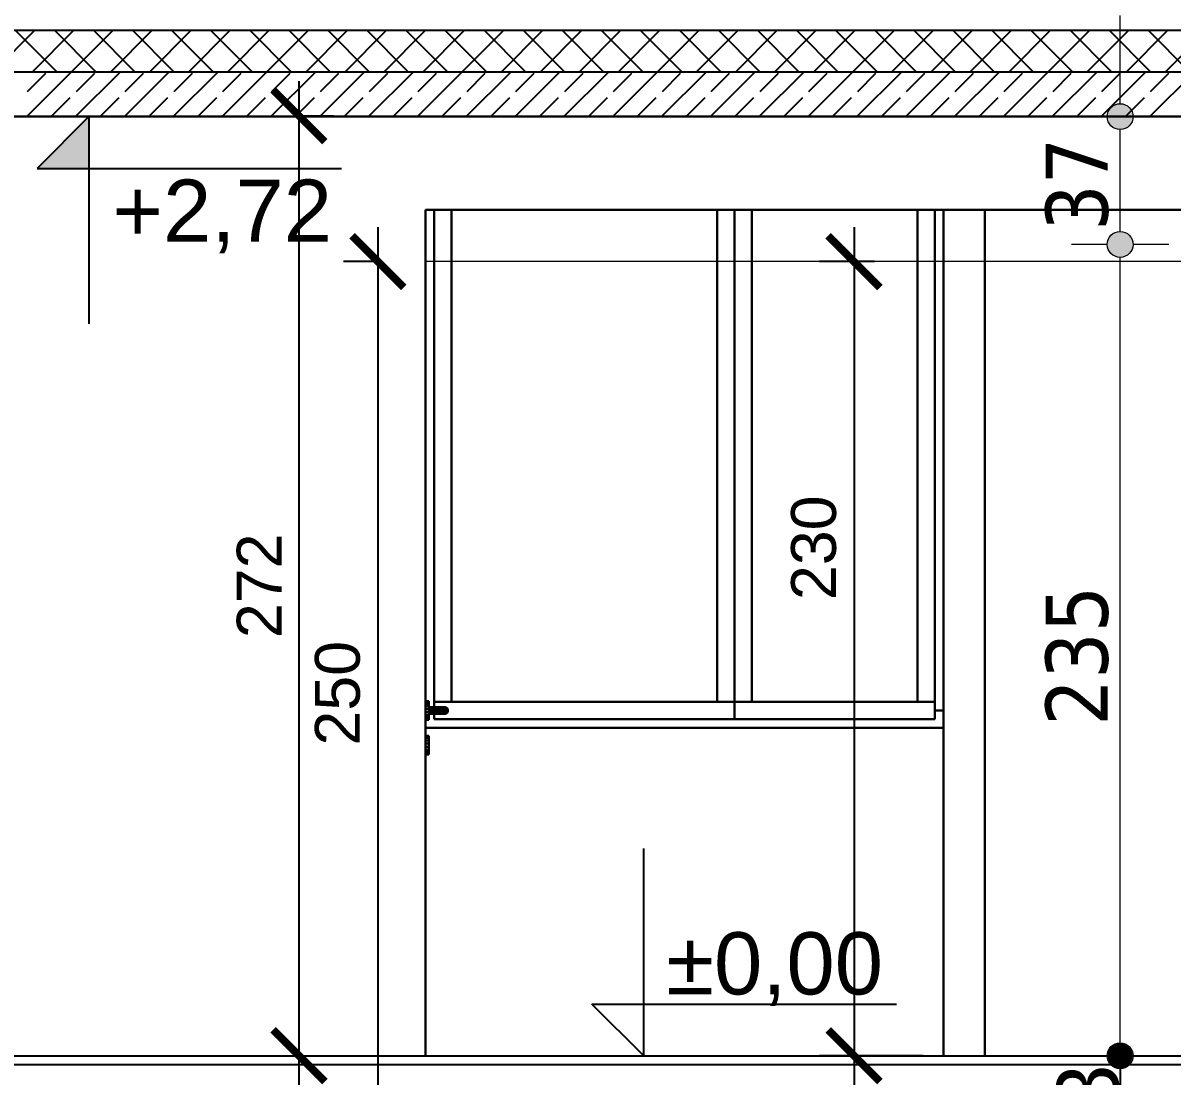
# Model space of a CAD drawing. Header units: millimetres. Extents: x 4647 to 73915, y -13612 to -8141.
# Drawn here: x 17292 to 17624.8, y -11079.4 to -10774.4 of the extents above; entities that cross this region are included whole.
import ezdxf

# ---------------------------------------------------------------- set-up
doc = ezdxf.new("R2010")
doc.units = ezdxf.units.MM
doc.layers.add('a_wymiary', color=250, linetype='Continuous', lineweight=9)
for name, color, linetype in [('Drzwi ArchiCAD', 7, 'Continuous'), ('Konstrukcja - Ściany', 7, 'Continuous'), ('Konstrukcja - Ściany zew', 7, 'Continuous'), ('Okna ArchiCADa', 7, 'Continuous'), ('Structural - Bearing', 7, 'Continuous'), ('WIDOK', 7, 'Continuous'), ('Wymiarowanie - Ogólne', 7, 'Continuous')]:
    doc.layers.add(name, color=color, linetype=linetype)
doc.styles.add('GENERATED_STYLE_2', font='tahoma.ttf')
doc.styles.add('GENERATED_STYLE_3', font='arial.ttf')
doc.styles.add('GENERATED_STYLE_4', font='arial.ttf')
doc.styles.get("Standard").update_dxf_attribs({"font": 'arial.ttf'})
doc.dimstyles.new('1-100', dxfattribs={"dimtxt": 13, "dimasz": 15, "dimexe": 10, "dimexo": 20, "dimgap": 5, "dimtad": 1, "dimdec": 1, "dimrnd": 0.5, "dimtxsty": 'Standard', "dimblk": 'ARCHTICK', "dimcen": 0.09, "dimdle": 10, "dimadec": 0, "dimazin": 0, "dimtfac": 1, "dimtdec": 1, "dimtofl": 0, "dimtmove": 0, "dimatfit": 3, "dimfxl": 10, "dimfxlon": 1, "dimtolj": 1, "dimtzin": 0, "dimarcsym": 0})

# ---------------------------------------------------------------- blocks, each defined once
blk = doc.blocks.new('ARROWHEAD_11')
at = {"linetype": 'Continuous'}
blk.add_line((0, 0), (-1, 0), dxfattribs=at)
at = {"linetype": 'Continuous', "const_width": 0.25, "flags": 128}
blk.add_lwpolyline([(-0.125, 0, 1), (0.125, 0, 1)], format="xyb", close=True, dxfattribs=at)
blk = doc.blocks.new('_ArchTick')
at = {"color": 0, "linetype": 'ByBlock', "const_width": 0.15}
blk.add_lwpolyline([(-0.5, -0.5), (0.5, 0.5)], dxfattribs=at)
blk = doc.blocks.new('*D814')
at = {"layer": 'a_wymiary', "color": 0, "lineweight": -2, "transparency": 16777216}
for p, q in [((16821.81, -11160.57), (16821.81, -10292.3)), ((16841.81, -10302.3), (16811.81, -10302.3)), ((16841.81, -11150.57), (16811.81, -11150.57))]:
    blk.add_line(p, q, dxfattribs=at)
at = {"layer": 'DEFPOINTS', "color": 0, "transparency": 16777216}
for p in [(16821.81, -10302.3), (17483.57, -10302.3), (16979.42, -11150.57)]:
    blk.add_point(p, dxfattribs=at)
at = {"layer": 'a_wymiary', "color": 0, "lineweight": -2, "transparency": 16777216, "xscale": 15, "yscale": 15, "zscale": 15}
for p, rotation in [((16821.81, -10302.3), 90), ((16821.81, -11150.57), 270)]:
    blk.add_blockref('_ArchTick', p, dxfattribs=dict(at, rotation=rotation))
at = {"layer": 'a_wymiary', "color": 0, "transparency": 16777216, "insert": (16809, -10726.43), "char_height": 13, "attachment_point": 5, "rotation": 90}
blk.add_mtext('\\A1;848,5', dxfattribs=at)
blk = doc.blocks.new('*D827')
at = {"layer": 'a_wymiary', "color": 0, "lineweight": -2, "transparency": 16777216}
for p, q in [((17631.58, -10519.88), (17631.58, -10549.88)), ((17408.55, -10559.88), (17408.55, -10529.88)), ((17641.58, -10539.88), (17398.55, -10539.88))]:
    blk.add_line(p, q, dxfattribs=at)
at = {"layer": 'DEFPOINTS', "color": 0, "transparency": 16777216}
for p in [(17631.58, -10468.57), (17408.55, -10539.88), (17408.55, -10828.57)]:
    blk.add_point(p, dxfattribs=at)
at = {"layer": 'a_wymiary', "color": 0, "lineweight": -2, "transparency": 16777216, "xscale": 15, "yscale": 15, "zscale": 15, "rotation": 180}
blk.add_blockref('_ArchTick', (17408.55, -10539.88), dxfattribs=at)
at = {"layer": 'a_wymiary', "color": 0, "lineweight": -2, "transparency": 16777216, "xscale": 15, "yscale": 15, "zscale": 15}
blk.add_blockref('_ArchTick', (17631.58, -10539.88), dxfattribs=at)
at = {"layer": 'a_wymiary', "color": 0, "transparency": 16777216, "insert": (17520.06, -10528.24), "char_height": 13, "attachment_point": 5}
blk.add_mtext('\\A1;223', dxfattribs=at)
blk = doc.blocks.new('*D833')
at = {"layer": 'a_wymiary', "color": 0, "lineweight": -2, "transparency": 16777216}
for p, q in [((17679.4, -10798.57), (17679.4, -10373.18)), ((17659.4, -10383.18), (17689.4, -10383.18)), ((17659.4, -10788.57), (17689.4, -10788.57))]:
    blk.add_line(p, q, dxfattribs=at)
at = {"layer": 'DEFPOINTS', "color": 0, "transparency": 16777216}
for p in [(17552.63, -10383.18), (17679.4, -10383.18), (17554.97, -10788.57)]:
    blk.add_point(p, dxfattribs=at)
at = {"layer": 'a_wymiary', "color": 0, "lineweight": -2, "transparency": 16777216, "xscale": 15, "yscale": 15, "zscale": 15}
for p, rotation in [((17679.4, -10383.18), 90), ((17679.4, -10788.57), 270)]:
    blk.add_blockref('_ArchTick', p, dxfattribs=dict(at, rotation=rotation))
at = {"layer": 'a_wymiary', "color": 0, "transparency": 16777216, "insert": (17666.59, -10585.87), "char_height": 13, "attachment_point": 5, "rotation": 90}
blk.add_mtext('\\A1;405,5', dxfattribs=at)
blk = doc.blocks.new('*D853')
at = {"layer": 'a_wymiary', "color": 0, "lineweight": -2, "transparency": 16777216}
for p, q in [((17371.91, -10791.33), (17371.91, -11083.57)), ((17371.91, -10801.33), (17381.91, -10801.33)), ((17371.91, -11073.57), (17381.91, -11073.57))]:
    blk.add_line(p, q, dxfattribs=at)
at = {"layer": 'DEFPOINTS', "color": 0, "transparency": 16777216}
for p in [(17356.94, -10801.33), (17356.94, -11073.57), (17371.91, -11073.57)]:
    blk.add_point(p, dxfattribs=at)
at = {"layer": 'a_wymiary', "color": 0, "lineweight": -2, "transparency": 16777216, "xscale": 15, "yscale": 15, "zscale": 15}
for p, rotation in [((17371.91, -10801.33), 90), ((17371.91, -11073.57), 270)]:
    blk.add_blockref('_ArchTick', p, dxfattribs=dict(at, rotation=rotation))
at = {"layer": 'a_wymiary', "color": 0, "transparency": 16777216, "insert": (17360.38, -10937.45), "char_height": 13, "attachment_point": 5, "rotation": 90}
blk.add_mtext('\\A1;272', dxfattribs=at)
blk = doc.blocks.new('*D854')
at = {"layer": 'a_wymiary', "color": 0, "lineweight": -2, "transparency": 16777216}
for p, q in [((17532.66, -10833.57), (17532.66, -11083.57)), ((17538.55, -10843.57), (17522.66, -10843.57)), ((17552.66, -11073.57), (17522.66, -11073.57))]:
    blk.add_line(p, q, dxfattribs=at)
at = {"layer": 'DEFPOINTS', "color": 0, "transparency": 16777216}
for p in [(17558.55, -10843.57), (17532.66, -11073.57), (17609.91, -11073.57)]:
    blk.add_point(p, dxfattribs=at)
at = {"layer": 'a_wymiary', "color": 0, "lineweight": -2, "transparency": 16777216, "xscale": 15, "yscale": 15, "zscale": 15}
for p, rotation in [((17532.66, -10843.57), 90), ((17532.66, -11073.57), 270)]:
    blk.add_blockref('_ArchTick', p, dxfattribs=dict(at, rotation=rotation))
at = {"layer": 'a_wymiary', "color": 0, "transparency": 16777216, "insert": (17521.02, -10926.43), "char_height": 13, "attachment_point": 5, "rotation": 90}
blk.add_mtext('\\A1;230', dxfattribs=at)
blk = doc.blocks.new('*D876')
at = {"layer": 'a_wymiary', "color": 0, "lineweight": -2, "transparency": 16777216}
for p, q in [((17394.76, -10833.57), (17394.76, -11103.57)), ((17394.76, -10843.57), (17384.76, -10843.57)), ((17394.76, -11093.57), (17384.76, -11093.57))]:
    blk.add_line(p, q, dxfattribs=at)
at = {"layer": 'DEFPOINTS', "color": 0, "transparency": 16777216}
for p in [(17408.55, -10843.57), (17394.76, -11093.57), (17408.55, -11093.57)]:
    blk.add_point(p, dxfattribs=at)
at = {"layer": 'a_wymiary', "color": 0, "lineweight": -2, "transparency": 16777216, "xscale": 15, "yscale": 15, "zscale": 15}
for p, rotation in [((17394.76, -10843.57), 90), ((17394.76, -11093.57), 270)]:
    blk.add_blockref('_ArchTick', p, dxfattribs=dict(at, rotation=rotation))
at = {"layer": 'a_wymiary', "color": 0, "transparency": 16777216, "insert": (17383.12, -10968.57), "char_height": 13, "attachment_point": 5, "rotation": 90}
blk.add_mtext('\\A1;250', dxfattribs=at)

msp = doc.modelspace()

# ---------------------------------------------------------------- hatches: boundary and pattern name
at = {"layer": 'Wymiarowanie - Ogólne', "linetype": 'Continuous', "lineweight": 13}
for points in [[(17613.48, -10801.57), (17613.2, -10800.13), (17612.39, -10798.92), (17611.17, -10798.1), (17609.73, -10797.82), (17608.3, -10798.1), (17607.08, -10798.92), (17606.27, -10800.13), (17605.98, -10801.57), (17606.27, -10803), (17607.08, -10804.22), (17608.3, -10805.03), (17609.73, -10805.32), (17611.17, -10805.03), (17612.39, -10804.22), (17613.2, -10803)], [(17613.48, -10801.57), (17613.2, -10800.13), (17612.39, -10798.92), (17611.17, -10798.1), (17609.73, -10797.82), (17608.3, -10798.1), (17607.08, -10798.92), (17606.27, -10800.13), (17605.98, -10801.57), (17606.27, -10803), (17607.08, -10804.22), (17608.3, -10805.03), (17609.73, -10805.32), (17611.17, -10805.03), (17612.39, -10804.22), (17613.2, -10803)], [(17613.48, -10838.57), (17613.2, -10837.13), (17612.39, -10835.92), (17611.17, -10835.1), (17609.73, -10834.82), (17608.3, -10835.1), (17607.08, -10835.92), (17606.27, -10837.13), (17605.98, -10838.57), (17606.27, -10840), (17607.08, -10841.22), (17608.3, -10842.03), (17609.73, -10842.32), (17611.17, -10842.03), (17612.39, -10841.22), (17613.2, -10840)], [(17613.48, -10838.57), (17613.2, -10837.13), (17612.39, -10835.92), (17611.17, -10835.1), (17609.73, -10834.82), (17608.3, -10835.1), (17607.08, -10835.92), (17606.27, -10837.13), (17605.98, -10838.57), (17606.27, -10840), (17607.08, -10841.22), (17608.3, -10842.03), (17609.73, -10842.32), (17611.17, -10842.03), (17612.39, -10841.22), (17613.2, -10840)], [(17613.48, -11073.57), (17613.2, -11072.13), (17612.39, -11070.92), (17611.17, -11070.1), (17609.73, -11069.82), (17608.3, -11070.1), (17607.08, -11070.92), (17606.27, -11072.13), (17605.98, -11073.57), (17606.27, -11075), (17607.08, -11076.22), (17608.3, -11077.03), (17609.73, -11077.32), (17611.17, -11077.03), (17612.39, -11076.22), (17613.2, -11075)]]:
    msp.add_hatch(color=254, dxfattribs=at).paths.add_polyline_path(points, flags=0)
at = {"layer": 'Wymiarowanie - Ogólne', "linetype": 'Continuous', "lineweight": 25}
msp.add_hatch(color=161, dxfattribs=at).paths.add_polyline_path([(17311.09, -10801.57), (17296.09, -10816.57), (17311.09, -10816.57)], flags=0)

# ---------------------------------------------------------------- linework, layer by layer
for p, q in [((17396.55, -10801.57), (17023.56, -10801.57)), ((17408.55, -10801.57), (17396.55, -10801.57)), ((17843.56, -10801.57), (17408.55, -10801.57)), ((17408.56, -10828.57), (17408.55, -10828.57)), ((17408.55, -10828.57), (17408.55, -10970.87)), ((17408.55, -10828.57), (17843.56, -10828.57)), ((17408.56, -10970.87), (17408.56, -10828.57)), ((17411.05, -10828.57), (17408.56, -10828.57)), ((17408.56, -10828.57), (17408.56, -10970.87)), ((17411.05, -10972.58), (17411.05, -10828.57)), ((17416.05, -10828.57), (17411.05, -10828.57)), ((17411.05, -10828.57), (17411.05, -10971.07)), ((17416.05, -10971.07), (17416.05, -10828.57)), ((17493.05, -10828.57), (17416.05, -10828.57)), ((17416.05, -10828.57), (17416.05, -10971.07)), ((17498.05, -10828.57), (17493.05, -10828.57)), ((17493.05, -10828.57), (17493.05, -10971.07)), ((17493.05, -10971.07), (17493.05, -10828.57)), ((17498.05, -10971.07), (17498.05, -10828.57)), ((17503.05, -10828.57), (17498.05, -10828.57)), ((17498.05, -10828.57), (17498.05, -10971.07)), ((17503.05, -10971.07), (17503.05, -10828.57)), ((17503.05, -10828.57), (17503.05, -10971.07)), ((17551.05, -10828.57), (17503.05, -10828.57)), ((17556.05, -10828.57), (17551.05, -10828.57)), ((17551.05, -10828.57), (17551.05, -10971.07)), ((17551.05, -10971.07), (17551.05, -10828.57)), ((17558.55, -10828.57), (17556.05, -10828.57)), ((17556.05, -10828.57), (17556.05, -10973.57)), ((17556.05, -10971.07), (17556.05, -10828.57)), ((17570.55, -10828.57), (17558.55, -10828.57)), ((17558.55, -10828.57), (17558.55, -11073.57)), ((17558.55, -10973.57), (17558.55, -10828.57)), ((17570.55, -11073.57), (17570.55, -10828.57)), ((17661.43, -10828.57), (17570.55, -10828.57)), ((17570.55, -10828.57), (17570.55, -11073.57)), ((17408.55, -10970.87), (17408.56, -10970.87)), ((17408.56, -10970.87), (17408.55, -10970.87)), ((17408.55, -10970.87), (17408.55, -10971.03)), ((17408.56, -10970.87), (17408.55, -10970.87)), ((17408.55, -10971.03), (17408.56, -10971.03)), ((17408.56, -10971.03), (17408.55, -10971.03)), ((17408.55, -10971.03), (17408.55, -10971.5)), ((17408.55, -10971.5), (17408.56, -10971.5)), ((17408.56, -10971.5), (17408.55, -10971.5)), ((17408.55, -10971.5), (17408.55, -10972.22)), ((17408.56, -10970.87), (17409.55, -10970.87)), ((17409.54, -10970.87), (17408.56, -10970.87)), ((17408.56, -10970.87), (17408.56, -10971.03)), ((17408.56, -10971.03), (17408.56, -10970.87)), ((17409.54, -10971.03), (17408.56, -10971.03)), ((17408.56, -10971.03), (17408.56, -10971.5)), ((17408.56, -10971.03), (17409.54, -10971.03)), ((17408.56, -10971.5), (17408.56, -10971.03)), ((17408.56, -10971.5), (17409.54, -10971.5)), ((17409.54, -10971.5), (17408.56, -10971.5)), ((17408.56, -10971.5), (17408.56, -10972.22)), ((17408.56, -10972.22), (17408.56, -10971.5)), ((17409.55, -10970.87), (17409.54, -10970.87)), ((17409.54, -10970.87), (17409.54, -10971.03)), ((17409.54, -10971.03), (17409.54, -10970.87)), ((17409.54, -10971.03), (17409.55, -10971.03)), ((17409.54, -10971.5), (17409.54, -10971.03)), ((17409.55, -10971.03), (17409.54, -10971.03)), ((17409.54, -10971.03), (17409.54, -10971.5)), ((17409.55, -10971.5), (17409.54, -10971.5)), ((17409.54, -10971.5), (17409.54, -10972.22)), ((17409.54, -10972.22), (17409.54, -10971.5)), ((17409.54, -10971.5), (17409.55, -10971.5)), ((17409.55, -10970.87), (17409.55, -10972.58)), ((17409.55, -10971.03), (17409.55, -10970.87)), ((17409.55, -10971.5), (17409.55, -10971.03)), ((17409.55, -10972.22), (17409.55, -10971.5)), ((17411.05, -10971.07), (17416.05, -10971.07)), ((17416.05, -10971.07), (17411.05, -10971.07)), ((17411.05, -10971.07), (17411.05, -10972.58)), ((17493.05, -10971.07), (17416.05, -10971.07)), ((17416.05, -10971.07), (17493.05, -10971.07)), ((17493.05, -10971.07), (17498.05, -10971.07)), ((17498.05, -10971.07), (17493.05, -10971.07)), ((17498.05, -10976.07), (17498.05, -10971.07)), ((17498.05, -10971.07), (17503.05, -10971.07)), ((17498.05, -10971.07), (17498.05, -10976.07)), ((17503.05, -10971.07), (17498.05, -10971.07)), ((17551.05, -10971.07), (17503.05, -10971.07)), ((17503.05, -10971.07), (17551.05, -10971.07)), ((17551.05, -10971.07), (17556.05, -10971.07)), ((17556.05, -10971.07), (17551.05, -10971.07)), ((17556.05, -10976.07), (17556.05, -10971.07)), ((17408.55, -10972.22), (17408.56, -10972.22)), ((17408.56, -10972.22), (17408.55, -10972.22)), ((17408.55, -10972.22), (17408.55, -10973.1)), ((17408.55, -10973.1), (17408.56, -10973.1)), ((17408.56, -10973.1), (17408.55, -10973.1)), ((17408.55, -10973.1), (17408.55, -10974.04)), ((17408.55, -10974.04), (17408.56, -10974.04)), ((17408.56, -10974.04), (17408.55, -10974.04)), ((17408.55, -10974.04), (17408.55, -10974.92)), ((17408.55, -10974.92), (17408.56, -10974.92)), ((17408.56, -10974.92), (17408.55, -10974.92)), ((17408.55, -10974.92), (17408.55, -10975.64)), ((17408.56, -10972.22), (17409.54, -10972.22)), ((17409.54, -10972.22), (17408.56, -10972.22)), ((17408.56, -10972.22), (17408.56, -10973.1)), ((17408.56, -10973.1), (17408.56, -10972.22)), ((17409.54, -10973.1), (17408.56, -10973.1)), ((17408.56, -10973.1), (17408.56, -10974.04)), ((17408.56, -10973.1), (17409.54, -10973.1)), ((17408.56, -10974.04), (17408.56, -10973.1)), ((17408.56, -10974.04), (17409.54, -10974.04)), ((17409.54, -10974.04), (17408.56, -10974.04)), ((17408.56, -10974.04), (17408.56, -10974.92)), ((17408.56, -10974.92), (17408.56, -10974.04)), ((17409.54, -10974.92), (17408.56, -10974.92)), ((17408.56, -10974.92), (17408.56, -10975.64)), ((17408.56, -10974.92), (17409.54, -10974.92)), ((17408.56, -10975.64), (17408.56, -10974.92)), ((17409.54, -10972.22), (17409.55, -10972.22)), ((17409.55, -10972.22), (17409.54, -10972.22)), ((17409.54, -10972.22), (17409.54, -10973.1)), ((17409.54, -10973.1), (17409.54, -10972.22)), ((17409.54, -10974.04), (17409.54, -10973.1)), ((17409.54, -10973.1), (17409.55, -10973.1)), ((17409.55, -10973.1), (17409.54, -10973.1)), ((17409.54, -10973.1), (17409.54, -10974.04)), ((17409.54, -10974.04), (17409.55, -10974.04)), ((17409.55, -10974.04), (17409.54, -10974.04)), ((17409.54, -10974.04), (17409.54, -10974.92)), ((17409.54, -10974.92), (17409.54, -10974.04)), ((17409.55, -10974.92), (17409.54, -10974.92)), ((17409.54, -10974.92), (17409.54, -10975.64)), ((17409.54, -10975.64), (17409.54, -10974.92)), ((17409.54, -10974.92), (17409.55, -10974.92)), ((17409.55, -10973.1), (17409.55, -10972.22)), ((17409.55, -10972.58), (17411.05, -10972.58)), ((17409.55, -10972.58), (17409.55, -10972.7)), ((17412.58, -10972.58), (17409.55, -10972.58)), ((17409.55, -10972.7), (17412.62, -10972.7)), ((17409.55, -10972.7), (17409.55, -10972.93)), ((17412.62, -10972.7), (17409.55, -10972.7)), ((17409.55, -10972.93), (17412.65, -10972.93)), ((17409.55, -10972.93), (17409.55, -10973.23)), ((17412.65, -10972.93), (17409.55, -10972.93)), ((17409.55, -10974.04), (17409.55, -10973.1)), ((17409.55, -10973.23), (17412.68, -10973.23)), ((17409.55, -10973.23), (17409.55, -10973.57)), ((17412.68, -10973.23), (17409.55, -10973.23)), ((17409.55, -10973.57), (17409.55, -10973.91)), ((17412.68, -10973.57), (17409.55, -10973.57)), ((17409.55, -10973.57), (17412.68, -10973.57)), ((17409.55, -10973.91), (17409.55, -10974.21)), ((17412.68, -10973.91), (17409.55, -10973.91)), ((17409.55, -10973.91), (17412.68, -10973.91)), ((17409.55, -10974.92), (17409.55, -10974.04)), ((17409.55, -10974.21), (17412.65, -10974.21)), ((17409.55, -10974.21), (17409.55, -10974.43)), ((17412.65, -10974.21), (17409.55, -10974.21)), ((17409.55, -10974.43), (17409.55, -10974.55)), ((17412.62, -10974.43), (17409.55, -10974.43)), ((17409.55, -10974.43), (17412.62, -10974.43)), ((17411.05, -10974.55), (17409.55, -10974.55)), ((17409.55, -10974.55), (17409.55, -10976.27)), ((17409.55, -10974.55), (17412.58, -10974.55)), ((17409.55, -10975.64), (17409.55, -10974.92)), ((17411.05, -10972.58), (17414.23, -10972.58)), ((17411.05, -10976.07), (17411.05, -10974.55)), ((17414.23, -10974.55), (17411.05, -10974.55)), ((17411.05, -10974.55), (17411.05, -10976.07)), ((17412.62, -10972.7), (17412.58, -10972.58)), ((17412.58, -10972.58), (17412.62, -10972.7)), ((17413.39, -10972.58), (17412.58, -10972.58)), ((17412.58, -10974.55), (17412.62, -10974.43)), ((17412.62, -10974.43), (17412.58, -10974.55)), ((17412.58, -10974.55), (17413.39, -10974.55)), ((17412.62, -10972.7), (17412.65, -10972.93)), ((17413.56, -10972.7), (17412.62, -10972.7)), ((17412.65, -10972.93), (17412.62, -10972.7)), ((17412.62, -10972.7), (17413.56, -10972.7)), ((17412.62, -10974.43), (17412.65, -10974.21)), ((17412.65, -10974.21), (17412.62, -10974.43)), ((17413.56, -10974.43), (17412.62, -10974.43)), ((17412.62, -10974.43), (17413.56, -10974.43)), ((17412.65, -10972.93), (17413.7, -10972.93)), ((17412.68, -10973.23), (17412.65, -10972.93)), ((17412.65, -10972.93), (17412.68, -10973.23)), ((17413.7, -10972.93), (17412.65, -10972.93)), ((17412.65, -10974.21), (17412.68, -10973.91)), ((17412.68, -10973.91), (17412.65, -10974.21)), ((17412.65, -10974.21), (17413.7, -10974.21)), ((17413.7, -10974.21), (17412.65, -10974.21)), ((17412.68, -10973.57), (17412.68, -10973.23)), ((17412.68, -10973.23), (17413.79, -10973.23)), ((17412.68, -10973.23), (17412.68, -10973.57)), ((17413.79, -10973.23), (17412.68, -10973.23)), ((17412.68, -10973.57), (17412.68, -10973.91)), ((17413.82, -10973.57), (17412.68, -10973.57)), ((17412.68, -10973.91), (17412.68, -10973.57)), ((17412.68, -10973.57), (17413.82, -10973.57)), ((17412.68, -10973.91), (17413.79, -10973.91)), ((17413.79, -10973.91), (17412.68, -10973.91)), ((17413.39, -10972.58), (17413.56, -10972.7)), ((17414.01, -10972.58), (17413.39, -10972.58)), ((17413.56, -10972.7), (17413.39, -10972.58)), ((17413.39, -10974.55), (17413.56, -10974.43)), ((17413.56, -10974.43), (17413.39, -10974.55)), ((17413.39, -10974.55), (17414.01, -10974.55)), ((17413.7, -10972.93), (17413.56, -10972.7)), ((17413.56, -10972.7), (17414.3, -10972.7)), ((17413.56, -10972.7), (17413.7, -10972.93)), ((17414.3, -10972.7), (17413.56, -10972.7)), ((17413.56, -10974.43), (17413.7, -10974.21)), ((17413.7, -10974.21), (17413.56, -10974.43)), ((17414.3, -10974.43), (17413.56, -10974.43)), ((17413.56, -10974.43), (17414.3, -10974.43)), ((17413.7, -10972.93), (17414.54, -10972.93)), ((17413.79, -10973.23), (17413.7, -10972.93)), ((17413.7, -10972.93), (17413.79, -10973.23)), ((17414.54, -10972.93), (17413.7, -10972.93)), ((17413.7, -10974.21), (17413.79, -10973.91)), ((17413.79, -10973.91), (17413.7, -10974.21)), ((17413.7, -10974.21), (17414.54, -10974.21)), ((17414.54, -10974.21), (17413.7, -10974.21)), ((17413.79, -10973.23), (17413.82, -10973.57)), ((17414.69, -10973.23), (17413.79, -10973.23)), ((17413.82, -10973.57), (17413.79, -10973.23)), ((17413.79, -10973.23), (17414.69, -10973.23)), ((17413.79, -10973.91), (17413.82, -10973.57)), ((17413.82, -10973.57), (17413.79, -10973.91)), ((17413.79, -10973.91), (17414.69, -10973.91)), ((17414.69, -10973.91), (17413.79, -10973.91)), ((17414.75, -10973.57), (17413.82, -10973.57)), ((17413.82, -10973.57), (17414.75, -10973.57)), ((17414.3, -10972.7), (17414.01, -10972.58)), ((17414.01, -10972.58), (17414.3, -10972.7)), ((17414.23, -10972.58), (17414.01, -10972.58)), ((17414.01, -10974.55), (17414.3, -10974.43)), ((17414.3, -10974.43), (17414.01, -10974.55)), ((17414.01, -10974.55), (17414.23, -10974.55)), ((17414.23, -10972.58), (17414.55, -10972.7)), ((17414.55, -10972.7), (17414.23, -10972.58)), ((17414.55, -10974.43), (17414.23, -10974.55)), ((17414.23, -10974.55), (17414.55, -10974.43)), ((17414.54, -10972.93), (17414.3, -10972.7)), ((17414.3, -10972.7), (17414.55, -10972.7)), ((17414.3, -10972.7), (17414.54, -10972.93)), ((17414.55, -10972.7), (17414.3, -10972.7)), ((17414.54, -10974.21), (17414.3, -10974.43)), ((17414.3, -10974.43), (17414.54, -10974.21)), ((17414.3, -10974.43), (17414.55, -10974.43)), ((17414.55, -10974.43), (17414.3, -10974.43)), ((17414.69, -10973.23), (17414.54, -10972.93)), ((17414.54, -10972.93), (17414.82, -10972.93)), ((17414.54, -10972.93), (17414.69, -10973.23)), ((17414.82, -10972.93), (17414.54, -10972.93)), ((17414.54, -10974.21), (17414.69, -10973.91)), ((17414.69, -10973.91), (17414.54, -10974.21)), ((17414.82, -10974.21), (17414.54, -10974.21)), ((17414.54, -10974.21), (17414.82, -10974.21)), ((17414.55, -10972.7), (17414.82, -10972.93)), ((17414.82, -10972.93), (17414.55, -10972.7)), ((17414.82, -10974.21), (17414.55, -10974.43)), ((17414.55, -10974.43), (17414.82, -10974.21)), ((17414.75, -10973.57), (17414.69, -10973.23)), ((17414.69, -10973.23), (17414.75, -10973.57)), ((17414.99, -10973.23), (17414.69, -10973.23)), ((17414.69, -10973.23), (17414.99, -10973.23)), ((17414.69, -10973.91), (17414.75, -10973.57)), ((17414.75, -10973.57), (17414.69, -10973.91)), ((17414.69, -10973.91), (17414.99, -10973.91)), ((17414.99, -10973.91), (17414.69, -10973.91)), ((17415.05, -10973.57), (17414.75, -10973.57)), ((17414.75, -10973.57), (17415.05, -10973.57)), ((17414.82, -10972.93), (17414.99, -10973.23)), ((17414.99, -10973.23), (17414.82, -10972.93)), ((17414.99, -10973.91), (17414.82, -10974.21)), ((17414.82, -10974.21), (17414.99, -10973.91)), ((17414.99, -10973.23), (17415.05, -10973.57)), ((17415.05, -10973.57), (17414.99, -10973.23)), ((17415.05, -10973.57), (17414.99, -10973.91)), ((17414.99, -10973.91), (17415.05, -10973.57)), ((17556.05, -10973.57), (17558.55, -10973.57)), ((17558.55, -10973.57), (17556.05, -10973.57)), ((17556.05, -10973.57), (17556.05, -10976.07)), ((17558.55, -10978.57), (17558.55, -10973.57)), ((17408.55, -10975.64), (17408.56, -10975.64)), ((17408.56, -10975.64), (17408.55, -10975.64)), ((17408.55, -10975.64), (17408.55, -10976.11)), ((17408.56, -10976.11), (17408.55, -10976.11)), ((17408.55, -10976.11), (17408.55, -10976.27)), ((17408.55, -10976.11), (17408.56, -10976.11)), ((17408.56, -10976.27), (17408.55, -10976.27)), ((17408.55, -10976.27), (17408.55, -10980.87)), ((17408.55, -10976.27), (17408.56, -10976.27)), ((17408.56, -10976.27), (17408.55, -10976.27)), ((17408.56, -10975.64), (17409.54, -10975.64)), ((17409.54, -10975.64), (17408.56, -10975.64)), ((17408.56, -10975.64), (17408.56, -10976.11)), ((17408.56, -10976.11), (17408.56, -10975.64)), ((17408.56, -10976.27), (17408.56, -10976.11)), ((17408.56, -10976.11), (17409.54, -10976.11)), ((17409.54, -10976.11), (17408.56, -10976.11)), ((17408.56, -10976.11), (17408.56, -10976.27)), ((17408.56, -10980.87), (17408.56, -10976.27)), ((17408.56, -10980.87), (17408.56, -10976.27)), ((17408.56, -10976.27), (17408.56, -10978.57)), ((17409.55, -10976.27), (17408.56, -10976.27)), ((17408.56, -10976.27), (17409.54, -10976.27)), ((17409.54, -10975.64), (17409.55, -10975.64)), ((17409.55, -10975.64), (17409.54, -10975.64)), ((17409.54, -10975.64), (17409.54, -10976.11)), ((17409.54, -10976.11), (17409.54, -10975.64)), ((17409.54, -10976.11), (17409.55, -10976.11)), ((17409.55, -10976.11), (17409.54, -10976.11)), ((17409.54, -10976.11), (17409.54, -10976.27)), ((17409.54, -10976.27), (17409.54, -10976.11)), ((17409.54, -10976.27), (17409.55, -10976.27)), ((17409.55, -10976.11), (17409.55, -10975.64)), ((17409.55, -10976.27), (17409.55, -10976.11)), ((17556.05, -10976.07), (17411.05, -10976.07)), ((17411.05, -10976.07), (17498.05, -10976.07)), ((17498.05, -10976.07), (17556.05, -10976.07)), ((17408.55, -10980.87), (17408.56, -10980.87)), ((17408.55, -10980.87), (17408.55, -10981.03)), ((17408.56, -10980.87), (17408.55, -10980.87)), ((17408.56, -10980.87), (17408.55, -10980.87)), ((17408.55, -10981.03), (17408.56, -10981.03)), ((17408.55, -10981.03), (17408.55, -10981.5)), ((17408.56, -10981.03), (17408.55, -10981.03)), ((17408.55, -10981.5), (17408.56, -10981.5)), ((17408.55, -10981.5), (17408.55, -10982.22)), ((17408.56, -10981.5), (17408.55, -10981.5)), ((17558.55, -10978.57), (17408.56, -10978.57)), ((17408.56, -10978.57), (17408.56, -10980.87)), ((17408.56, -10978.57), (17558.55, -10978.57)), ((17408.56, -10980.87), (17409.55, -10980.87)), ((17408.56, -10980.87), (17408.56, -10981.03)), ((17409.54, -10980.87), (17408.56, -10980.87)), ((17408.56, -10981.03), (17408.56, -10980.87)), ((17408.56, -10981.03), (17409.54, -10981.03)), ((17408.56, -10981.03), (17408.56, -10981.5)), ((17409.54, -10981.03), (17408.56, -10981.03)), ((17408.56, -10981.5), (17408.56, -10981.03)), ((17408.56, -10981.5), (17409.54, -10981.5)), ((17408.56, -10981.5), (17408.56, -10982.22)), ((17409.54, -10981.5), (17408.56, -10981.5)), ((17408.56, -10982.22), (17408.56, -10981.5)), ((17409.54, -10980.87), (17409.54, -10981.03)), ((17409.55, -10980.87), (17409.54, -10980.87)), ((17409.54, -10981.03), (17409.54, -10980.87)), ((17409.54, -10981.03), (17409.55, -10981.03)), ((17409.54, -10981.5), (17409.54, -10981.03)), ((17409.54, -10981.03), (17409.54, -10981.5)), ((17409.55, -10981.03), (17409.54, -10981.03)), ((17409.54, -10981.5), (17409.54, -10982.22)), ((17409.55, -10981.5), (17409.54, -10981.5)), ((17409.54, -10982.22), (17409.54, -10981.5)), ((17409.54, -10981.5), (17409.55, -10981.5)), ((17409.55, -10980.87), (17409.55, -10982.93)), ((17409.55, -10981.03), (17409.55, -10980.87)), ((17409.55, -10981.5), (17409.55, -10981.03)), ((17409.55, -10982.22), (17409.55, -10981.5)), ((17558.55, -11073.57), (17558.55, -10978.57)), ((17408.55, -10982.22), (17408.56, -10982.22)), ((17408.55, -10982.22), (17408.55, -10983.1)), ((17408.56, -10982.22), (17408.55, -10982.22)), ((17408.55, -10983.1), (17408.56, -10983.1)), ((17408.55, -10983.1), (17408.55, -10984.04)), ((17408.56, -10983.1), (17408.55, -10983.1)), ((17408.55, -10984.04), (17408.55, -10984.92)), ((17408.56, -10984.04), (17408.55, -10984.04)), ((17408.55, -10984.04), (17408.56, -10984.04)), ((17408.55, -10984.92), (17408.55, -10985.64)), ((17408.56, -10984.92), (17408.55, -10984.92)), ((17408.55, -10984.92), (17408.56, -10984.92)), ((17408.56, -10982.22), (17409.54, -10982.22)), ((17408.56, -10982.22), (17408.56, -10983.1)), ((17409.54, -10982.22), (17408.56, -10982.22)), ((17408.56, -10983.1), (17408.56, -10982.22)), ((17408.56, -10983.1), (17409.54, -10983.1)), ((17408.56, -10983.1), (17408.56, -10984.04)), ((17409.54, -10983.1), (17408.56, -10983.1)), ((17408.56, -10984.04), (17408.56, -10983.1)), ((17408.56, -10984.92), (17408.56, -10984.04)), ((17408.56, -10984.04), (17408.56, -10984.92)), ((17409.54, -10984.04), (17408.56, -10984.04)), ((17408.56, -10984.04), (17409.54, -10984.04)), ((17408.56, -10984.92), (17408.56, -10985.64)), ((17409.54, -10984.92), (17408.56, -10984.92)), ((17408.56, -10985.64), (17408.56, -10984.92)), ((17408.56, -10984.92), (17409.54, -10984.92)), ((17409.54, -10982.22), (17409.55, -10982.22)), ((17409.54, -10983.1), (17409.54, -10982.22)), ((17409.54, -10982.22), (17409.54, -10983.1)), ((17409.55, -10982.22), (17409.54, -10982.22)), ((17409.54, -10983.1), (17409.54, -10984.04)), ((17409.55, -10983.1), (17409.54, -10983.1)), ((17409.54, -10983.1), (17409.55, -10983.1)), ((17409.54, -10984.04), (17409.54, -10983.1)), ((17409.54, -10984.04), (17409.54, -10984.92)), ((17409.55, -10984.04), (17409.54, -10984.04)), ((17409.54, -10984.04), (17409.55, -10984.04)), ((17409.54, -10984.92), (17409.54, -10984.04)), ((17409.54, -10984.92), (17409.54, -10985.64)), ((17409.55, -10984.92), (17409.54, -10984.92)), ((17409.54, -10985.64), (17409.54, -10984.92)), ((17409.54, -10984.92), (17409.55, -10984.92)), ((17409.55, -10983.1), (17409.55, -10982.22)), ((17409.55, -10982.93), (17409.55, -10983.13)), ((17409.55, -10984.04), (17409.55, -10983.1)), ((17409.55, -10983.13), (17409.55, -10986.27)), ((17409.55, -10984.92), (17409.55, -10984.04)), ((17409.55, -10985.64), (17409.55, -10984.92)), ((17408.55, -10985.64), (17408.55, -10986.11)), ((17408.56, -10985.64), (17408.55, -10985.64)), ((17408.55, -10985.64), (17408.56, -10985.64)), ((17408.55, -10986.11), (17408.56, -10986.11)), ((17408.55, -10986.11), (17408.55, -10986.27)), ((17408.56, -10986.11), (17408.55, -10986.11)), ((17408.55, -10986.27), (17408.55, -11073.57)), ((17408.56, -10986.27), (17408.55, -10986.27)), ((17408.55, -10986.27), (17408.56, -10986.27)), ((17408.56, -10986.27), (17408.55, -10986.27)), ((17408.56, -10985.64), (17408.56, -10986.11)), ((17409.54, -10985.64), (17408.56, -10985.64)), ((17408.56, -10985.64), (17409.54, -10985.64)), ((17408.56, -10986.11), (17408.56, -10985.64)), ((17408.56, -10986.11), (17409.54, -10986.11)), ((17408.56, -10986.11), (17408.56, -10986.27)), ((17409.54, -10986.11), (17408.56, -10986.11)), ((17408.56, -10986.27), (17408.56, -10986.11)), ((17409.55, -10986.27), (17408.56, -10986.27)), ((17408.56, -10986.27), (17408.56, -11073.57)), ((17408.56, -11073.57), (17408.56, -10986.27)), ((17408.56, -11073.57), (17408.56, -10986.27)), ((17408.56, -10986.27), (17409.54, -10986.27)), ((17409.54, -10985.64), (17409.54, -10986.11)), ((17409.55, -10985.64), (17409.54, -10985.64)), ((17409.54, -10985.64), (17409.55, -10985.64)), ((17409.54, -10986.11), (17409.54, -10985.64)), ((17409.54, -10986.11), (17409.54, -10986.27)), ((17409.55, -10986.11), (17409.54, -10986.11)), ((17409.54, -10986.11), (17409.55, -10986.11)), ((17409.54, -10986.27), (17409.54, -10986.11)), ((17409.54, -10986.27), (17409.55, -10986.27)), ((17409.55, -10986.11), (17409.55, -10985.64)), ((17409.55, -10986.27), (17409.55, -10986.11)), ((17023.56, -11073.57), (17396.55, -11073.57)), ((17396.55, -11073.57), (17408.55, -11073.57)), ((17408.55, -11073.57), (17408.56, -11073.57)), ((17408.56, -11073.57), (17558.55, -11073.57)), ((17558.55, -11073.57), (17570.55, -11073.57)), ((17570.55, -11073.57), (17632.67, -11073.57))]:
    msp.add_line(p, q)
at = {"layer": 'Drzwi ArchiCAD', "color": 9, "lineweight": 13}
for p, q in [((17409.54, -10970.87), (17408.56, -10970.87)), ((17409.55, -10970.87), (17409.54, -10970.87)), ((17409.55, -10970.87), (17409.55, -10971.03)), ((17409.55, -10971.03), (17409.55, -10971.5)), ((17409.55, -10971.5), (17409.55, -10972.22)), ((17409.55, -10972.22), (17409.55, -10973.1)), ((17409.55, -10972.58), (17412.58, -10972.58)), ((17409.55, -10973.1), (17409.55, -10974.04)), ((17409.55, -10974.04), (17409.55, -10974.92)), ((17409.55, -10974.55), (17412.58, -10974.55)), ((17409.55, -10974.92), (17409.55, -10975.64)), ((17412.58, -10972.58), (17413.39, -10972.58)), ((17412.58, -10974.55), (17413.39, -10974.55)), ((17413.39, -10972.58), (17414.01, -10972.58)), ((17413.39, -10974.55), (17414.01, -10974.55)), ((17413.56, -10972.7), (17413.7, -10972.93)), ((17413.7, -10974.21), (17413.56, -10974.43)), ((17413.7, -10972.93), (17413.79, -10973.23)), ((17413.79, -10973.91), (17413.7, -10974.21)), ((17413.79, -10973.23), (17413.82, -10973.57)), ((17413.82, -10973.57), (17413.79, -10973.91)), ((17414.01, -10972.58), (17414.23, -10972.58)), ((17414.01, -10974.55), (17414.23, -10974.55)), ((17414.23, -10972.58), (17414.55, -10972.7)), ((17414.55, -10974.43), (17414.23, -10974.55)), ((17414.3, -10972.7), (17414.54, -10972.93)), ((17414.54, -10974.21), (17414.3, -10974.43)), ((17414.54, -10972.93), (17414.69, -10973.23)), ((17414.69, -10973.91), (17414.54, -10974.21)), ((17414.55, -10972.7), (17414.82, -10972.93)), ((17414.82, -10974.21), (17414.55, -10974.43)), ((17414.69, -10973.23), (17414.75, -10973.57)), ((17414.75, -10973.57), (17414.69, -10973.91)), ((17414.82, -10972.93), (17414.99, -10973.23)), ((17414.99, -10973.91), (17414.82, -10974.21)), ((17414.99, -10973.23), (17415.05, -10973.57)), ((17415.05, -10973.57), (17414.99, -10973.91)), ((17409.54, -10976.27), (17408.56, -10976.27)), ((17409.55, -10976.27), (17409.54, -10976.27)), ((17409.55, -10975.64), (17409.55, -10976.11)), ((17409.55, -10976.11), (17409.55, -10976.27)), ((17409.54, -10980.87), (17408.56, -10980.87)), ((17409.55, -10980.87), (17409.54, -10980.87)), ((17409.55, -10980.87), (17409.55, -10981.03)), ((17409.55, -10981.03), (17409.55, -10981.5)), ((17409.55, -10981.5), (17409.55, -10982.22)), ((17409.55, -10982.22), (17409.55, -10983.1)), ((17409.55, -10983.1), (17409.55, -10984.04)), ((17409.55, -10984.04), (17409.55, -10984.92)), ((17409.55, -10984.92), (17409.55, -10985.64)), ((17409.54, -10986.27), (17408.56, -10986.27)), ((17409.55, -10986.27), (17409.54, -10986.27)), ((17409.55, -10985.64), (17409.55, -10986.11)), ((17409.55, -10986.11), (17409.55, -10986.27))]:
    msp.add_line(p, q, dxfattribs=at)
at = {"layer": 'Konstrukcja - Ściany', "color": 251, "lineweight": 15}
msp.add_line((17408.56, -10970.87), (17408.56, -10828.57), dxfattribs=at)
at = {"layer": 'Konstrukcja - Ściany zew', "color": 251, "lineweight": 15}
for p, q in [((17408.55, -10828.57), (17408.55, -11073.57)), ((17558.55, -10828.57), (17558.55, -11073.57))]:
    msp.add_line(p, q, dxfattribs=at)
at = {"layer": 'Okna ArchiCADa', "color": 30, "lineweight": 18}
for p, q in [((17411.05, -10828.57), (17411.05, -10971.07)), ((17416.05, -10971.07), (17416.05, -10828.57)), ((17493.05, -10828.57), (17493.05, -10971.07)), ((17498.05, -10828.57), (17498.05, -10971.07)), ((17503.05, -10971.07), (17503.05, -10828.57)), ((17551.05, -10828.57), (17551.05, -10971.07)), ((17556.05, -10971.07), (17556.05, -10828.57)), ((17411.05, -10971.07), (17411.05, -10972.58)), ((17493.05, -10971.07), (17416.05, -10971.07)), ((17498.05, -10971.07), (17498.05, -10976.07)), ((17551.05, -10971.07), (17503.05, -10971.07)), ((17556.05, -10976.07), (17556.05, -10971.07)), ((17411.05, -10974.55), (17411.05, -10976.07)), ((17411.05, -10976.07), (17498.05, -10976.07)), ((17498.05, -10976.07), (17556.05, -10976.07))]:
    msp.add_line(p, q, dxfattribs=at)
at = {"layer": 'Okna ArchiCADa', "color": 251, "lineweight": 15}
msp.add_line((17408.56, -10978.57), (17558.55, -10978.57), dxfattribs=at)
at = {"layer": 'Structural - Bearing', "color": 132, "lineweight": 20}
msp.add_line((17843.56, -10843.57), (17408.55, -10843.57), dxfattribs=at)
at = {"layer": 'WIDOK'}
for p, q in [((17023.56, -10776.57), (17943.56, -10776.57)), ((17023.56, -10776.57), (17943.56, -10776.57)), ((17023.56, -10788.57), (17943.56, -10788.57)), ((17023.56, -10788.57), (17943.56, -10788.57)), ((17023.56, -10801.57), (17943.56, -10801.57)), ((17023.56, -11073.57), (17943.56, -11073.57)), ((17023.56, -11076.07), (17943.56, -11076.07)), ((17023.56, -11076.07), (17943.56, -11076.07))]:
    msp.add_line(p, q, dxfattribs=at)
at = {"layer": 'WIDOK', "linetype": 'Continuous'}
for p, q in [((17283.44, -10788.57), (17295.44, -10776.57)), ((17301.75, -10788.57), (17289.75, -10776.57)), ((17294.75, -10788.57), (17306.75, -10776.57)), ((17313.06, -10788.57), (17301.06, -10776.57)), ((17306.07, -10788.57), (17318.07, -10776.57)), ((17324.38, -10788.57), (17312.38, -10776.57)), ((17317.38, -10788.57), (17329.38, -10776.57)), ((17335.69, -10788.57), (17323.69, -10776.57)), ((17328.69, -10788.57), (17340.69, -10776.57)), ((17347.01, -10788.57), (17335.01, -10776.57)), ((17340.01, -10788.57), (17352.01, -10776.57)), ((17358.32, -10788.57), (17346.32, -10776.57)), ((17351.32, -10788.57), (17363.32, -10776.57)), ((17369.63, -10788.57), (17357.63, -10776.57)), ((17362.63, -10788.57), (17374.63, -10776.57)), ((17380.95, -10788.57), (17368.95, -10776.57)), ((17373.95, -10788.57), (17385.95, -10776.57)), ((17392.26, -10788.57), (17380.26, -10776.57)), ((17385.26, -10788.57), (17397.26, -10776.57)), ((17403.57, -10788.57), (17391.57, -10776.57)), ((17396.57, -10788.57), (17408.57, -10776.57)), ((17414.89, -10788.57), (17402.89, -10776.57)), ((17407.89, -10788.57), (17419.89, -10776.57)), ((17426.2, -10788.57), (17414.2, -10776.57)), ((17419.2, -10788.57), (17431.2, -10776.57)), ((17437.52, -10788.57), (17425.52, -10776.57)), ((17430.52, -10788.57), (17442.52, -10776.57)), ((17448.83, -10788.57), (17436.83, -10776.57)), ((17441.83, -10788.57), (17453.83, -10776.57)), ((17460.14, -10788.57), (17448.14, -10776.57)), ((17453.14, -10788.57), (17465.14, -10776.57)), ((17471.46, -10788.57), (17459.46, -10776.57)), ((17464.46, -10788.57), (17476.46, -10776.57)), ((17482.77, -10788.57), (17470.77, -10776.57)), ((17475.77, -10788.57), (17487.77, -10776.57)), ((17494.08, -10788.57), (17482.08, -10776.57)), ((17487.08, -10788.57), (17499.08, -10776.57)), ((17505.4, -10788.57), (17493.4, -10776.57)), ((17498.4, -10788.57), (17510.4, -10776.57)), ((17516.71, -10788.57), (17504.71, -10776.57)), ((17509.71, -10788.57), (17521.71, -10776.57)), ((17528.02, -10788.57), (17516.02, -10776.57)), ((17521.03, -10788.57), (17533.03, -10776.57)), ((17539.34, -10788.57), (17527.34, -10776.57)), ((17532.34, -10788.57), (17544.34, -10776.57)), ((17550.65, -10788.57), (17538.65, -10776.57)), ((17543.65, -10788.57), (17555.65, -10776.57)), ((17561.97, -10788.57), (17549.97, -10776.57)), ((17554.97, -10788.57), (17566.97, -10776.57)), ((17573.28, -10788.57), (17561.28, -10776.57)), ((17566.28, -10788.57), (17578.28, -10776.57)), ((17584.59, -10788.57), (17572.59, -10776.57)), ((17577.59, -10788.57), (17589.59, -10776.57)), ((17595.91, -10788.57), (17583.91, -10776.57)), ((17588.91, -10788.57), (17600.91, -10776.57)), ((17607.22, -10788.57), (17595.22, -10776.57)), ((17600.22, -10788.57), (17612.22, -10776.57)), ((17618.53, -10788.57), (17606.53, -10776.57)), ((17611.54, -10788.57), (17623.54, -10776.57)), ((17629.85, -10788.57), (17617.85, -10776.57)), ((17622.85, -10788.57), (17634.85, -10776.57)), ((17293.07, -10801.57), (17306.07, -10788.57)), ((17307.21, -10801.57), (17320.21, -10788.57)), ((17321.35, -10801.57), (17334.35, -10788.57)), ((17335.49, -10801.57), (17348.49, -10788.57)), ((17349.63, -10801.57), (17362.63, -10788.57)), ((17363.78, -10801.57), (17376.78, -10788.57)), ((17377.92, -10801.57), (17390.92, -10788.57)), ((17392.06, -10801.57), (17405.06, -10788.57)), ((17406.2, -10801.57), (17419.2, -10788.57)), ((17420.34, -10801.57), (17433.34, -10788.57)), ((17434.49, -10801.57), (17447.49, -10788.57)), ((17448.63, -10801.57), (17461.63, -10788.57)), ((17462.77, -10801.57), (17475.77, -10788.57)), ((17476.91, -10801.57), (17489.91, -10788.57)), ((17491.06, -10801.57), (17504.06, -10788.57)), ((17505.2, -10801.57), (17518.2, -10788.57)), ((17519.34, -10801.57), (17532.34, -10788.57)), ((17533.48, -10801.57), (17546.48, -10788.57)), ((17547.62, -10801.57), (17560.62, -10788.57)), ((17561.77, -10801.57), (17574.77, -10788.57)), ((17575.91, -10801.57), (17588.91, -10788.57)), ((17590.05, -10801.57), (17603.05, -10788.57)), ((17604.19, -10801.57), (17617.19, -10788.57)), ((17618.33, -10801.57), (17631.33, -10788.57)), ((17293.3, -10794.26), (17298.6, -10788.96)), ((17307.44, -10794.26), (17312.75, -10788.96)), ((17321.59, -10794.26), (17326.89, -10788.96)), ((17335.73, -10794.26), (17341.03, -10788.96)), ((17349.87, -10794.26), (17355.17, -10788.96)), ((17364.01, -10794.26), (17369.32, -10788.96)), ((17378.15, -10794.26), (17383.46, -10788.96)), ((17392.3, -10794.26), (17397.6, -10788.96)), ((17406.44, -10794.26), (17411.74, -10788.96)), ((17420.58, -10794.26), (17425.88, -10788.96)), ((17434.72, -10794.26), (17440.03, -10788.96)), ((17448.86, -10794.26), (17454.17, -10788.96)), ((17463.01, -10794.26), (17468.31, -10788.96)), ((17477.15, -10794.26), (17482.45, -10788.96)), ((17491.29, -10794.26), (17496.59, -10788.96)), ((17505.43, -10794.26), (17510.74, -10788.96)), ((17519.58, -10794.26), (17524.88, -10788.96)), ((17533.72, -10794.26), (17539.02, -10788.96)), ((17547.86, -10794.26), (17553.16, -10788.96)), ((17562, -10794.26), (17567.31, -10788.96)), ((17576.14, -10794.26), (17581.45, -10788.96)), ((17590.29, -10794.26), (17595.59, -10788.96)), ((17604.43, -10794.26), (17609.73, -10788.96)), ((17618.57, -10794.26), (17623.87, -10788.96)), ((17300.37, -10801.33), (17305.68, -10796.03)), ((17314.51, -10801.33), (17319.82, -10796.03)), ((17328.66, -10801.33), (17333.96, -10796.03)), ((17342.8, -10801.33), (17348.1, -10796.03)), ((17356.94, -10801.33), (17362.24, -10796.03)), ((17371.08, -10801.33), (17376.39, -10796.03)), ((17385.23, -10801.33), (17390.53, -10796.03)), ((17399.37, -10801.33), (17404.67, -10796.03)), ((17413.51, -10801.33), (17418.81, -10796.03)), ((17427.65, -10801.33), (17432.96, -10796.03)), ((17441.79, -10801.33), (17447.1, -10796.03)), ((17455.94, -10801.33), (17461.24, -10796.03)), ((17470.08, -10801.33), (17475.38, -10796.03)), ((17484.22, -10801.33), (17489.52, -10796.03)), ((17498.36, -10801.33), (17503.67, -10796.03)), ((17512.5, -10801.33), (17517.81, -10796.03)), ((17526.65, -10801.33), (17531.95, -10796.03)), ((17540.79, -10801.33), (17546.09, -10796.03)), ((17554.93, -10801.33), (17560.23, -10796.03)), ((17569.07, -10801.33), (17574.38, -10796.03)), ((17583.22, -10801.33), (17588.52, -10796.03)), ((17597.36, -10801.33), (17602.66, -10796.03)), ((17611.5, -10801.33), (17616.8, -10796.03))]:
    msp.add_line(p, q, dxfattribs=at)
at = {"layer": 'Wymiarowanie - Ogólne', "color": 151, "lineweight": 20}
for p, q in [((17609.73, -10797.82), (17609.73, -10772.32)), ((17311.09, -10801.57), (17299.84, -10801.57)), ((17311.09, -10801.57), (17322.34, -10801.57)), ((17605.98, -10801.57), (17595.67, -10801.57)), ((17605.98, -10801.57), (17595.67, -10801.57)), ((17623.8, -10801.57), (17613.48, -10801.57)), ((17623.8, -10801.57), (17613.48, -10801.57)), ((17609.73, -10834.82), (17609.73, -10805.32)), ((17605.98, -10838.57), (17595.67, -10838.57)), ((17605.98, -10838.57), (17595.67, -10838.57)), ((17623.8, -10838.57), (17613.48, -10838.57)), ((17623.8, -10838.57), (17613.48, -10838.57)), ((17609.73, -11069.82), (17609.73, -10842.32)), ((17471.77, -11073.57), (17460.52, -11073.57)), ((17471.77, -11073.57), (17483.02, -11073.57)), ((17605.98, -11073.57), (17595.67, -11073.57)), ((17609.43, -11073.57), (17609.91, -11073.57)), ((17623.8, -11073.57), (17613.48, -11073.57))]:
    msp.add_line(p, q, dxfattribs=at)
at = {"layer": 'Wymiarowanie - Ogólne', "color": 161, "lineweight": 25}
for p, q in [((17311.09, -10801.57), (17296.09, -10816.57)), ((17311.09, -10801.57), (17311.09, -10861.57)), ((17296.09, -10816.57), (17311.09, -10816.57)), ((17311.09, -10816.57), (17384.25, -10816.57)), ((17471.77, -11073.57), (17471.77, -11013.57)), ((17471.77, -11073.57), (17456.77, -11058.57)), ((17456.77, -11058.57), (17471.77, -11058.57)), ((17471.77, -11058.57), (17544.94, -11058.57))]:
    msp.add_line(p, q, dxfattribs=at)
at = {"layer": 'Wymiarowanie - Ogólne', "color": 254, "lineweight": 13}
for centre in [(17609.73, -10801.57), (17609.73, -10801.57), (17609.73, -10838.57), (17609.73, -10838.57), (17609.73, -11073.57)]:
    msp.add_circle(centre, 3.75, dxfattribs=at)

# ---------------------------------------------------------------- block references
at = {"layer": 'Wymiarowanie - Ogólne', "color": 151, "lineweight": 20, "xscale": 14.25, "yscale": 14.25, "zscale": 14.25, "rotation": 90}
msp.add_blockref('ARROWHEAD_11', (17609.73, -11073.57), dxfattribs=at)

# ---------------------------------------------------------------- texts
at = {"layer": 'Wymiarowanie - Ogólne', "color": 5, "style": 'GENERATED_STYLE_4'}
for s, p in [('+2,72', (17317.87, -10837.8)), ('±0,00', (17478.32, -11055.8))]:
    msp.add_text(s, height=18, dxfattribs=at).set_placement(p)
at = {"layer": 'Wymiarowanie - Ogólne', "color": 8, "lineweight": 13, "char_height": 18, "attachment_point": 1, "rotation": 90, "style": 'GENERATED_STYLE_2'}
for s, insert in [('{37}', (17588.13, -10834.66)), ('{235}', (17588.13, -10977.96))]:
    msp.add_mtext(s, dxfattribs=dict(at, insert=insert))
at = {"layer": 'Wymiarowanie - Ogólne', "color": 8, "lineweight": 20, "insert": (17600.45, -11090.07), "char_height": 18, "attachment_point": 5, "rotation": 90, "style": 'GENERATED_STYLE_3'}
msp.add_mtext('\\A1;33', dxfattribs=at)

# ---------------------------------------------------------------- dimensions: what is measured, and where the dimension line sits
at = {"layer": 'a_wymiary'}
for base, p1, p2, picture, middle in [((16821.81, -10302.3), (16979.42, -11150.57), (17483.57, -10302.3), '*D814', (16809, -10726.43)), ((17679.4, -10383.18), (17554.97, -10788.57), (17552.63, -10383.18), '*D833', (17666.59, -10585.87)), ((17394.76, -11093.57), (17408.55, -10843.57), (17408.55, -11093.57), '*D876', (17383.12, -10968.57))]:
    dim = msp.add_linear_dim(base=base, p1=p1, p2=p2, angle=90, dimstyle='1-100', override={"dimfxl": 20}, dxfattribs=at)
    dim.commit()
    dim.dimension.update_dxf_attribs({"geometry": picture, "text_midpoint": middle})
dim = msp.add_linear_dim(base=(17408.55, -10539.88), p1=(17631.58, -10468.57), p2=(17408.55, -10828.57), dimstyle='1-100', override={"dimfxl": 20}, dxfattribs=at)
dim.commit()
dim.dimension.update_dxf_attribs({"geometry": '*D827', "text_midpoint": (17520.06, -10539.88), "dimtype": 160})
for base, p1, p2, picture, middle in [((17371.91, -11073.57), (17356.94, -10801.33), (17356.94, -11073.57), '*D853', (17371.91, -10937.45)), ((17532.66, -11073.57), (17558.55, -10843.57), (17609.91, -11073.57), '*D854', (17532.66, -10926.43))]:
    dim = msp.add_linear_dim(base=base, p1=p1, p2=p2, angle=90, dimstyle='1-100', override={"dimfxl": 20}, dxfattribs=at)
    dim.commit()
    dim.dimension.update_dxf_attribs({"geometry": picture, "text_midpoint": middle, "dimtype": 160})

doc.saveas('drawing.dxf')
